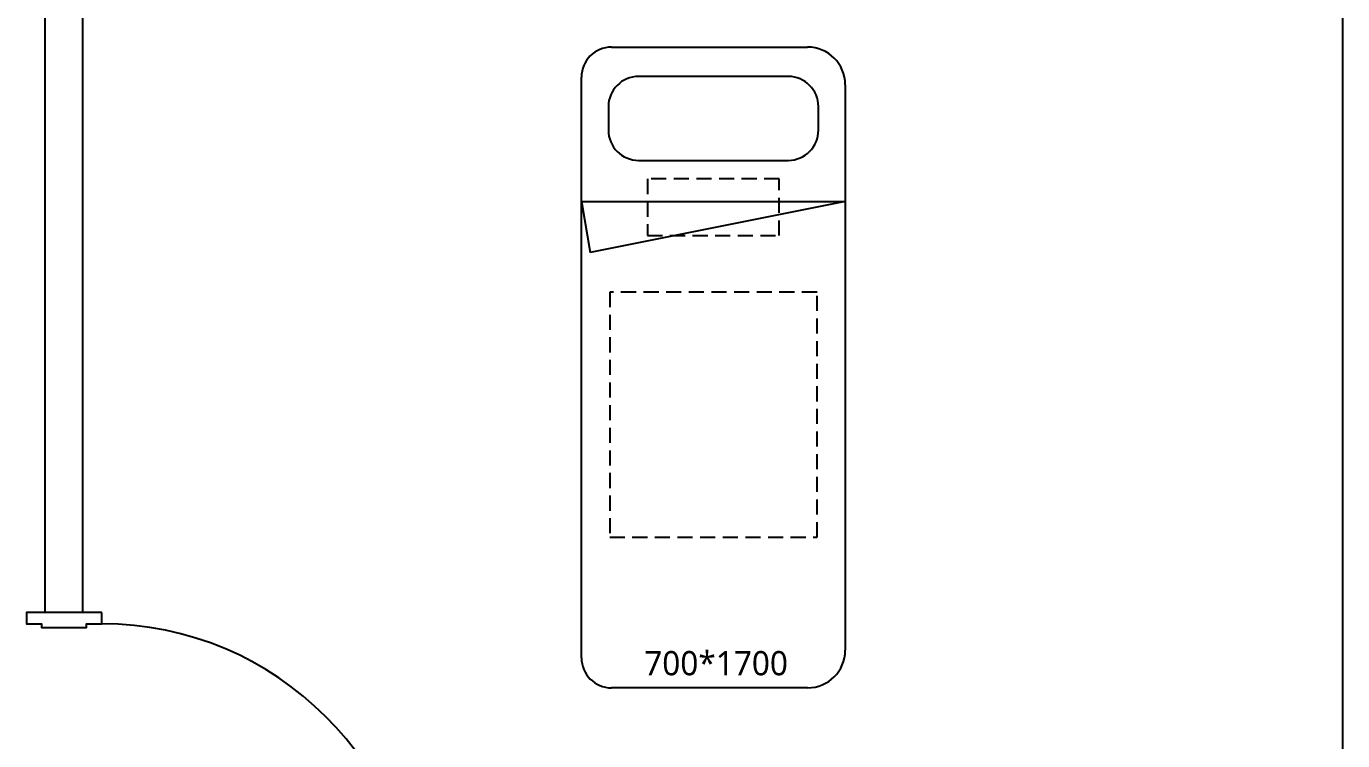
# Model space of a CAD drawing. Extents: x 11477420 to 23072185, y -28506554 to -14238804.
# Drawn here: x 11487746 to 11491238, y -14319369 to -14317474 of the extents above; entities that cross this region are included whole.
import ezdxf
from ezdxf.enums import TextEntityAlignment as Align

# ---------------------------------------------------------------- set-up
doc = ezdxf.new("R2010")
doc.units = 0
doc.header["$LTSCALE"] = 50
doc.header["$MEASUREMENT"] = 0
doc.linetypes.add('DH-HID2', pattern=[1.2, 0.8, -0.4])
doc.layers.get('0').update_dxf_attribs({"linetype": 'CONTINUOUS'})
for name, color, linetype in [('1.천장.벽체선(내벽)', 3, 'CONTINUOUS'), ('2.글자선', 60, 'CONTINUOUS'), ('CO-DO-FR', 7, 'CONTINUOUS'), ('CO-DOOR', 8, 'CONTINUOUS'), ('FU-FURM', 251, 'DH-HID2'), ('가구', 6, 'CONTINUOUS')]:
    doc.layers.add(name, color=color, linetype=linetype)
doc.styles.add('맑은 고딕', font='malgun.ttf')

# ---------------------------------------------------------------- blocks, each defined once
blk = doc.blocks.new('flooor2')
at = {"layer": '1.천장.벽체선(내벽)', "ltscale": 30}
for p, q in [((11522196.1, -14279899.4), (11522196.1, -14276599.4)), ((11522296.1, -14279899.4), (11522296.1, -14276699.4)), ((11525638.1, -14280899.4), (11525638.1, -14276699.4)), ((11522296.1, -14279899.4), (11522196.1, -14279899.4))]:
    blk.add_line(p, q, dxfattribs=at)
at = {"layer": 'CO-DO-FR', "color": 8}
blk.add_lwpolyline([(11522346.1, -14279899.4), (11522146.1, -14279899.4), (11522146.1, -14279929.4), (11522186.1, -14279929.4), (11522186.1, -14279939.4), (11522306.1, -14279939.4), (11522306.1, -14279929.4), (11522346.1, -14279929.4), (11522346.1, -14279899.4)], close=True, dxfattribs=at)
at = {"layer": 'CO-DOOR'}
blk.add_arc((11522346.1, -14280769.4), 840, 0, 90, dxfattribs=at)
at = {"layer": 'FU-FURM', "color": 8}
for points in [[(11523793.6, -14278899.4), (11524143.6, -14278899.4), (11524143.6, -14278749.4), (11523793.6, -14278749.4)], [(11523693.6, -14279699.4), (11524243.6, -14279699.4), (11524243.6, -14279049.4), (11523693.6, -14279049.4)]]:
    blk.add_lwpolyline(points, close=True, dxfattribs=at)
at = {"layer": '가구', "color": 8}
for p, q in [((11523698.6, -14278399.4), (11524218.6, -14278399.4)), ((11523618.6, -14280019.4), (11523618.6, -14278479.4)), ((11524167.4, -14278477.5), (11523770.1, -14278477.5)), ((11524318.6, -14278499.4), (11524318.6, -14279999.4)), ((11523690.1, -14278557.5), (11523690.1, -14278619.9)), ((11524247.4, -14278619.9), (11524247.4, -14278557.5)), ((11523770.1, -14278699.9), (11524167.4, -14278699.9)), ((11523618.6, -14278809.1), (11524318.6, -14278809.1)), ((11523618.6, -14278948.8), (11523618.6, -14278809.1)), ((11524318.6, -14278809.1), (11523642.2, -14278944.7)), ((11524218.6, -14280099.4), (11523698.6, -14280099.4))]:
    blk.add_line(p, q, dxfattribs=at)
blk.add_lwpolyline([(11523618.6, -14278809.1), (11523642.2, -14278944.7)], dxfattribs=at)
for centre, radius, start, end in [((11523698.6, -14278479.4), 80, 90, 180), ((11524218.6, -14278499.4), 100, 0, 90), ((11523770.1, -14278557.5), 80, 90, 180), ((11524167.4, -14278557.5), 80, 0, 90), ((11523770.1, -14278619.9), 80, 180, 270), ((11524167.4, -14278619.9), 80, 270, 0), ((11524218.6, -14279999.4), 100, 270, 0), ((11523698.6, -14280019.4), 80, 180, 270)]:
    blk.add_arc(centre, radius, start, end, dxfattribs=at)
at = {"layer": '2.글자선', "color": 8, "style": '맑은 고딕'}
blk.add_text('700*1700', height=64.27, dxfattribs=at).set_placement((11523785.2, -14280001.8), align=Align.TOP_LEFT)

msp = doc.modelspace()

# ---------------------------------------------------------------- block references
msp.add_blockref('flooor2', (-34400, -39129.5))

doc.saveas('drawing.dxf')
